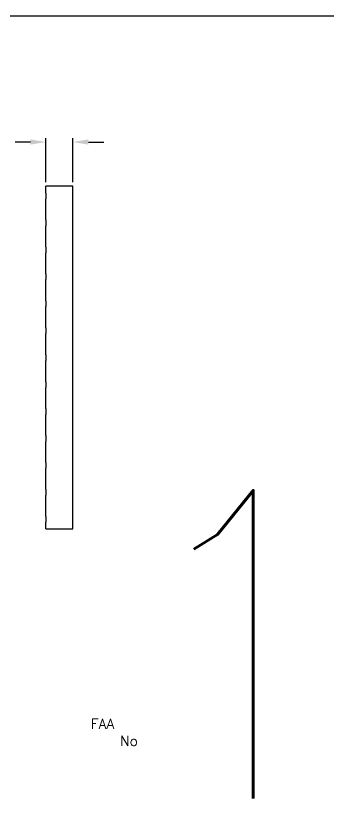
# Model space of a CAD drawing. Extents: x 196 to 587, y -81 to 16.
# Drawn here: x 236.1 to 256.3, y -35.4 to 15.7 of the extents above; entities that cross this region are included whole.
import ezdxf

# ---------------------------------------------------------------- set-up
doc = ezdxf.new("R2010")
doc.units = 0
doc.header["$LTSCALE"] = 4
doc.header["$MEASUREMENT"] = 0
doc.layers.get('0').update_dxf_attribs({"linetype": 'CONTINUOUS'})
doc.layers.get('DEFPOINTS').update_dxf_attribs({"linetype": 'CONTINUOUS'})
doc.layers.add('DIM', color=2, linetype='CONTINUOUS')
doc.styles.add('FT_FONT', font='ROMANS.SHX', dxfattribs={"width": 0.9})
doc.styles.get("Standard").update_dxf_attribs({"font": 'txt.shx', "height": 1})
doc.dimstyles.get("Standard").update_dxf_attribs({"dimtxt": 0.384208, "dimasz": 0.1875, "dimexe": 0.612, "dimexo": 0.2125, "dimgap": 0.09, "dimtad": 0, "dimtih": 1, "dimtoh": 1, "dimdec": 4, "dimzin": 0, "dimdsep": 46, "dimtxsty": 'FT_FONT', "dimcen": 0.306, "dimadec": 0, "dimazin": 0, "dimtfac": 1, "dimtdec": 4, "dimtofl": 0, "dimtmove": 0, "dimatfit": 3, "dimfxl": 0, "dimtolj": 1, "dimtzin": 0, "dimarcsym": 0})

# ---------------------------------------------------------------- blocks, each defined once
blk = doc.blocks.new('*U56')
at = {"color": 250}
blk.add_line((231.542, 7.622), (232.185, 7.622), dxfattribs=at)
at = {"color": 250, "style": 'FT_FONT', "width": 0.9}
for s, p in [('3', (231.435, 7.789)), (' [45]', (232.313, 7.122)), ('1', (230.685, 7.122)), ('4', (231.413, 6.456))]:
    blk.add_text(s, height=1, dxfattribs=at).set_placement(p)
blk = doc.blocks.new('*D4')
at = {"color": 250}
for p, q in [((238.003, 4.856), (238.003, 7.706)), ((239.758, 4.856), (239.758, 7.706)), ((237.003, 7.456), (236.003, 7.456)), ((240.758, 7.456), (241.758, 7.456))]:
    blk.add_line(p, q, dxfattribs=at)
for points in [[(237.003, 7.622), (237.003, 7.289), (238.003, 7.456)], [(240.758, 7.622), (240.758, 7.289), (239.758, 7.456)]]:
    blk.add_solid(points, dxfattribs=at)
at = {"layer": 'DEFPOINTS', "color": 0}
for p in [(238.003, 7.456), (238.003, 4.581), (239.758, 4.581)]:
    blk.add_point(p, dxfattribs=at)
at = {"layer": 'DIM'}
blk.add_blockref('*U56', (0, 0), dxfattribs=at)
blk = doc.blocks.new('*U37')
at = {"layer": 'DIM', "style": 'FT_FONT', "width": 0.9}
blk.add_text('1', height=20, dxfattribs=at).set_placement((242.972, -35.172))
blk = doc.blocks.new('*U38')
at = {"color": 250}
for s, height, p in [('                   GG- Fiberglass', 0.792, (212.794, -21.744)), ('   Material : Fiberglass', 0.65997, (212.794, -22.888)), ('   DIN Rating : Class A', 0.65997, (212.794, -23.999)), ('   Weight: 8.00 # per ft.', 0.65997, (212.794, -25.11)), ('   Open Area: 196.65 sq. in. per ft', 0.65997, (212.794, -26.222)), ('   ANSI Rating: Light Duty', 0.65997, (212.794, -27.333)), ('   Application: Pedestrian Traffic', 0.65997, (212.794, -28.444)), ('   Slot Width/Hole Size: 1.75"', 0.65997, (212.794, -29.555)), ('         ADA              H-20              FAA', 0.65997, (212.794, -30.658)), ('          No                 No                No', 0.65997, (212.794, -31.758))]:
    blk.add_text(s, height=height, dxfattribs=at).set_placement(p)

msp = doc.modelspace()

# ---------------------------------------------------------------- linework, layer by layer
at = {"color": 250}
for p, q in [((238.00327, 4.14259), (238.00327, 3.77002)), ((239.75827, 4.5813), (238.00336, 4.5813)), ((238.00336, 4.14259), (238.00336, 4.5813)), ((239.75827, 4.0813), (239.75827, 4.5813)), ((238.00336, 2.39259), (238.00336, 3.77002)), ((239.75827, 3.8313), (239.75827, 4.0813)), ((239.75827, 2.3313), (239.75827, 3.8313)), ((238.00327, 2.39259), (238.00327, 2.02002)), ((239.75827, 2.0813), (239.75827, 2.3313)), ((239.75827, 0.5813), (239.75827, 2.0813)), ((238.00336, 0.64259), (238.00336, 2.02002)), ((238.00327, 0.64259), (238.00327, 0.27002)), ((239.75827, 0.3313), (239.75827, 0.5813)), ((238.00336, -1.10741), (238.00336, 0.27002)), ((239.75827, -1.1687), (239.75827, 0.3313)), ((238.00327, -1.10741), (238.00327, -1.47998)), ((238.00336, -2.85741), (238.00336, -1.47998)), ((239.75827, -1.4187), (239.75827, -1.1687)), ((239.75827, -2.9187), (239.75827, -1.4187)), ((238.00327, -2.85741), (238.00327, -3.22998)), ((239.75827, -3.1687), (239.75827, -2.9187)), ((238.00336, -4.60741), (238.00336, -3.22998)), ((239.75827, -4.6687), (239.75827, -3.1687)), ((238.00327, -4.60741), (238.00327, -4.97998)), ((238.00336, -6.35741), (238.00336, -4.97998)), ((239.75827, -4.9187), (239.75827, -4.6687)), ((239.75827, -6.4187), (239.75827, -4.9187)), ((238.00327, -6.35741), (238.00327, -6.72998)), ((239.75827, -6.6687), (239.75827, -6.4187)), ((238.00336, -8.10741), (238.00336, -6.72998)), ((239.75827, -8.1687), (239.75827, -6.6687)), ((238.00327, -8.10741), (238.00327, -8.47998)), ((239.75827, -8.4187), (239.75827, -8.1687)), ((238.00336, -9.85741), (238.00336, -8.47998)), ((239.75827, -9.9187), (239.75827, -8.4187)), ((238.00327, -9.85741), (238.00327, -10.22998)), ((239.75827, -10.1687), (239.75827, -9.9187)), ((239.75827, -11.6687), (239.75827, -10.1687)), ((238.00336, -11.60741), (238.00336, -10.22998)), ((238.00327, -11.60741), (238.00327, -11.97998)), ((239.75827, -11.9187), (239.75827, -11.6687)), ((238.00336, -13.35741), (238.00336, -11.97998)), ((239.75827, -13.4187), (239.75827, -11.9187)), ((238.00327, -13.35741), (238.00327, -13.72998)), ((238.00336, -15.10741), (238.00336, -13.72998)), ((239.75827, -13.6687), (239.75827, -13.4187)), ((239.75827, -15.1687), (239.75827, -13.6687)), ((238.00327, -15.10741), (238.00327, -15.47998)), ((239.75827, -15.4187), (239.75827, -15.1687)), ((238.00336, -16.85741), (238.00336, -15.47998)), ((239.75827, -16.9187), (239.75827, -15.4187)), ((238.00327, -16.85741), (238.00327, -17.22998)), ((238.00336, -17.6687), (238.00336, -17.22998)), ((239.75827, -17.1687), (239.75827, -16.9187)), ((239.75827, -17.1687), (239.75827, -16.9187)), ((239.75827, -17.6687), (239.75827, -17.1687)), ((238.00336, -17.6687), (239.75827, -17.6687))]:
    msp.add_line(p, q, dxfattribs=at)
at = {"layer": 'DIM'}
msp.add_lwpolyline([(195.7481, 15.65648), (315.95537, 15.65648), (315.95537, -81.0086), (195.7481, -81.0086)], close=True, dxfattribs=at)

# ---------------------------------------------------------------- block references
for name in ['*U37', '*U38']:
    msp.add_blockref(name, (0, 0), dxfattribs=at)

# ---------------------------------------------------------------- dimensions: what is measured, and where the dimension line sits
at = {"color": 250}
dim = msp.add_linear_dim(base=(238.00336, 7.45572), p1=(239.75827, 4.5813), p2=(238.00336, 4.5813), dimstyle='Standard', dxfattribs=at)
dim.commit()
dim.dimension.update_dxf_attribs({"geometry": '*D4', "text_midpoint": (233.42765, 7.45572)})

doc.saveas('drawing.dxf')
